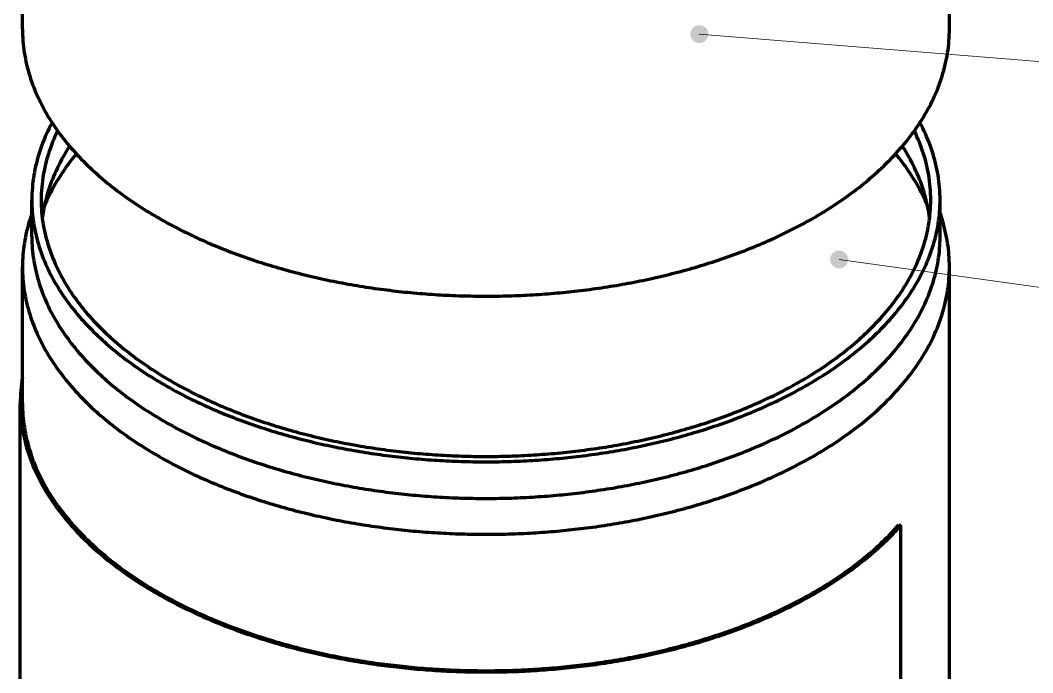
# Model space of a CAD drawing. Header units: millimetres. Extents: x 0 to 594, y 0 to 420.
# Drawn here: x 206.3 to 274, y 178.5 to 222.2 of the extents above; entities that cross this region are included whole.
import ezdxf

# ---------------------------------------------------------------- set-up
doc = ezdxf.new("R2010")
doc.units = ezdxf.units.MM
doc.layers.add('01-VISIBLE', color=7, linetype='CONTINUOUS', lineweight=70)
doc.layers.add('08-FINA', color=5, linetype='CONTINUOUS', lineweight=18)

msp = doc.modelspace()

# ---------------------------------------------------------------- hatches: boundary and pattern name
at = {"layer": '08-FINA'}
h = msp.add_hatch(color=7, dxfattribs=at)
h.dxf.hatch_style = 1
edge = h.paths.add_edge_path()
edge.add_arc((251.7, 221.231), 0.6, 0, 360)
h = msp.add_hatch(color=7, dxfattribs=at)
h.dxf.hatch_style = 1
edge = h.paths.add_edge_path()
edge.add_arc((261.048, 206.145), 0.6, 0, 360)

# ---------------------------------------------------------------- linework, layer by layer
at = {"layer": '01-VISIBLE'}
for p, q in [((206.43, 221.587), (206.43, 224.037)), ((268.43, 221.587), (268.43, 224.037)), ((207.055, 207.684), (207.055, 210.134)), ((267.805, 207.684), (267.805, 210.134)), ((207.055, 209.247), (206.918, 208.807)), ((267.805, 209.247), (267.942, 208.807)), ((206.43, 196.51), (206.43, 205.643)), ((268.43, 100.984), (268.43, 205.643)), ((206.28, 134.611), (206.28, 196.51)), ((265.051, 188.385), (265.185, 188.346)), ((265.185, 126.446), (265.185, 188.346))]:
    msp.add_line(p, q, dxfattribs=at)
for points in [[(206.43, 221.587), (206.432, 221.387), (206.438, 221.187), (206.447, 220.987), (206.461, 220.787), (206.478, 220.587), (206.5, 220.388), (206.525, 220.19), (206.553, 219.991), (206.586, 219.794), (206.622, 219.597), (206.662, 219.401), (206.706, 219.205), (206.753, 219.011), (206.804, 218.817), (206.858, 218.624), (206.915, 218.432), (206.976, 218.241), (207.041, 218.052), (207.108, 217.863), (207.179, 217.676), (207.253, 217.49), (207.33, 217.305), (207.41, 217.122), (207.494, 216.939), (207.58, 216.758), (207.668, 216.579), (207.76, 216.401), (207.854, 216.224), (207.951, 216.049), (208.051, 215.875), (208.153, 215.703), (208.258, 215.532), (208.365, 215.363), (208.474, 215.195), (208.586, 215.029), (208.7, 214.864), (208.816, 214.701), (208.934, 214.54), (209.055, 214.38), (209.177, 214.221), (209.301, 214.064), (209.428, 213.909), (209.556, 213.755), (209.686, 213.603), (209.818, 213.452), (209.951, 213.302), (210.086, 213.155), (210.223, 213.008), (210.362, 212.864), (210.501, 212.72), (210.643, 212.579), (210.786, 212.439), (210.93, 212.3), (211.076, 212.162), (211.223, 212.027), (211.372, 211.892), (211.522, 211.759), (211.673, 211.628), (211.825, 211.498), (211.978, 211.369), (212.133, 211.242), (212.289, 211.116), (212.446, 210.992), (212.604, 210.869), (212.763, 210.747), (212.923, 210.627), (213.084, 210.508), (213.246, 210.39), (213.409, 210.274), (213.573, 210.159), (213.738, 210.045), (213.904, 209.932), (214.07, 209.821), (214.238, 209.711), (214.406, 209.603), (214.575, 209.495), (214.745, 209.389), (214.915, 209.284), (215.087, 209.181), (215.259, 209.078), (215.431, 208.977), (215.605, 208.877), (215.779, 208.778), (215.954, 208.68), (216.129, 208.584), (216.305, 208.488), (216.482, 208.394), (216.659, 208.301), (216.837, 208.209), (217.016, 208.118), (217.195, 208.028), (217.374, 207.94), (217.554, 207.852), (217.735, 207.766), (217.916, 207.68), (218.098, 207.596), (218.28, 207.513), (218.463, 207.43), (218.646, 207.349), (218.829, 207.269), (219.013, 207.19), (219.198, 207.112), (219.383, 207.035), (219.568, 206.959), (219.753, 206.884), (219.94, 206.81), (220.126, 206.737), (220.313, 206.665), (220.5, 206.594), (220.688, 206.524), (220.876, 206.455), (221.064, 206.387), (221.253, 206.32), (221.442, 206.253), (221.631, 206.188), (221.821, 206.124), (222.011, 206.06), (222.201, 205.998), (222.392, 205.936), (222.582, 205.876), (222.774, 205.816), (222.965, 205.757), (223.157, 205.699), (223.349, 205.642), (223.541, 205.586), (223.733, 205.531), (223.926, 205.477), (224.119, 205.423), (224.312, 205.371), (224.506, 205.319), (224.7, 205.268), (224.894, 205.218), (225.088, 205.169), (225.282, 205.121), (225.477, 205.073), (225.671, 205.027), (225.866, 204.981), (226.062, 204.936), (226.257, 204.892), (226.452, 204.849), (226.648, 204.807), (226.844, 204.765), (227.04, 204.724), (227.236, 204.685), (227.433, 204.646), (227.629, 204.607), (227.826, 204.57), (228.023, 204.533), (228.22, 204.497), (228.417, 204.462), (228.615, 204.428), (228.812, 204.395), (229.01, 204.362), (229.207, 204.33), (229.405, 204.299), (229.603, 204.269), (229.801, 204.24), (229.999, 204.211), (230.198, 204.183), (230.396, 204.156), (230.595, 204.13), (230.793, 204.104), (230.992, 204.08), (231.191, 204.056), (231.39, 204.032), (231.589, 204.01), (231.788, 203.988), (231.987, 203.967), (232.186, 203.947), (232.386, 203.928), (232.585, 203.909), (232.785, 203.891), (232.984, 203.874), (233.184, 203.858), (233.383, 203.842), (233.583, 203.828), (233.783, 203.814), (233.983, 203.8), (234.183, 203.788), (234.382, 203.776), (234.582, 203.765), (234.782, 203.755), (234.982, 203.745), (235.183, 203.736), (235.383, 203.728), (235.583, 203.721), (235.783, 203.715), (235.983, 203.709), (236.183, 203.704), (236.383, 203.7), (236.584, 203.696), (236.784, 203.693), (236.984, 203.691), (237.184, 203.69), (237.385, 203.689), (237.585, 203.69), (237.785, 203.69), (237.986, 203.692), (238.186, 203.695), (238.386, 203.698), (238.586, 203.702), (238.786, 203.706), (238.987, 203.712), (239.187, 203.718), (239.387, 203.725), (239.587, 203.733), (239.787, 203.741), (239.987, 203.75), (240.187, 203.76), (240.387, 203.771), (240.587, 203.782), (240.787, 203.795), (240.987, 203.808), (241.187, 203.821), (241.386, 203.836), (241.586, 203.851), (241.786, 203.867), (241.985, 203.884), (242.185, 203.901), (242.384, 203.919), (242.584, 203.938), (242.783, 203.958), (242.982, 203.979), (243.181, 204), (243.38, 204.022), (243.579, 204.045), (243.778, 204.069), (243.977, 204.093), (244.176, 204.118), (244.374, 204.144), (244.573, 204.171), (244.771, 204.198), (244.969, 204.227), (245.167, 204.256), (245.365, 204.286), (245.563, 204.316), (245.761, 204.348), (245.959, 204.38), (246.156, 204.413), (246.354, 204.447), (246.551, 204.482), (246.748, 204.517), (246.945, 204.553), (247.142, 204.59), (247.338, 204.628), (247.535, 204.667), (247.731, 204.706), (247.927, 204.747), (248.123, 204.788), (248.319, 204.83), (248.515, 204.873), (248.71, 204.916), (248.905, 204.961), (249.101, 205.006), (249.295, 205.052), (249.49, 205.099), (249.685, 205.147), (249.879, 205.196), (250.073, 205.245), (250.267, 205.296), (250.46, 205.347), (250.654, 205.399), (250.847, 205.452), (251.04, 205.506), (251.232, 205.561), (251.424, 205.617), (251.617, 205.673), (251.808, 205.731), (252, 205.789), (252.191, 205.849), (252.382, 205.909), (252.573, 205.97), (252.763, 206.032), (252.953, 206.095), (253.143, 206.159), (253.333, 206.224), (253.522, 206.29), (253.711, 206.356), (253.899, 206.424), (254.087, 206.493), (254.275, 206.562), (254.462, 206.633), (254.65, 206.704), (254.836, 206.777), (255.022, 206.851), (255.208, 206.925), (255.394, 207.001), (255.579, 207.077), (255.763, 207.155), (255.948, 207.233), (256.131, 207.313), (256.315, 207.394), (256.498, 207.475), (256.68, 207.558), (256.862, 207.642), (257.043, 207.727), (257.224, 207.813), (257.404, 207.9), (257.584, 207.988), (257.763, 208.077), (257.942, 208.168), (258.12, 208.259), (258.298, 208.352), (258.475, 208.445), (258.651, 208.54), (258.827, 208.636), (259.002, 208.734), (259.177, 208.832), (259.35, 208.931)], [(259.35, 208.931), (259.524, 209.033), (259.698, 209.135), (259.87, 209.239), (260.042, 209.344), (260.213, 209.45), (260.384, 209.558), (260.553, 209.666), (260.722, 209.776), (260.89, 209.888), (261.057, 210), (261.223, 210.114), (261.388, 210.229), (261.552, 210.346), (261.716, 210.463), (261.878, 210.583), (262.039, 210.703), (262.2, 210.825), (262.359, 210.948), (262.517, 211.073), (262.674, 211.199), (262.83, 211.326), (262.985, 211.455), (263.138, 211.586), (263.29, 211.717), (263.442, 211.851), (263.591, 211.985), (263.74, 212.121), (263.887, 212.259), (264.032, 212.398), (264.177, 212.539), (264.319, 212.681), (264.46, 212.824), (264.6, 212.97), (264.738, 213.116), (264.874, 213.264), (265.009, 213.414), (265.142, 213.565), (265.273, 213.718), (265.402, 213.873), (265.53, 214.029), (265.655, 214.186), (265.779, 214.345), (265.9, 214.506), (266.02, 214.668), (266.137, 214.832), (266.252, 214.997), (266.365, 215.164), (266.475, 215.332), (266.583, 215.502), (266.689, 215.673), (266.792, 215.846), (266.893, 216.021), (266.991, 216.197), (267.086, 216.374), (267.179, 216.553), (267.268, 216.733), (267.355, 216.915), (267.439, 217.098), (267.52, 217.282), (267.598, 217.468), (267.673, 217.655), (267.744, 217.843), (267.813, 218.033), (267.878, 218.223), (267.939, 218.415), (267.998, 218.608), (268.052, 218.802), (268.104, 218.996), (268.151, 219.192), (268.195, 219.389), (268.236, 219.586), (268.272, 219.784), (268.305, 219.983), (268.334, 220.182), (268.36, 220.382), (268.381, 220.582), (268.399, 220.782), (268.412, 220.983), (268.422, 221.185), (268.428, 221.386), (268.43, 221.587)], [(208.404, 215.302), (208.308, 215.118), (208.215, 214.933), (208.124, 214.746), (208.037, 214.558), (207.954, 214.368), (207.873, 214.176), (207.796, 213.984), (207.722, 213.79), (207.652, 213.594), (207.586, 213.398), (207.523, 213.2), (207.464, 213.001), (207.408, 212.801), (207.357, 212.6), (207.309, 212.398), (207.266, 212.195), (207.226, 211.991), (207.19, 211.787), (207.159, 211.582), (207.131, 211.376), (207.108, 211.17), (207.089, 210.963), (207.074, 210.756), (207.064, 210.549), (207.057, 210.341), (207.055, 210.134)], [(208.777, 214.755), (208.688, 214.567), (208.602, 214.377), (208.52, 214.186), (208.441, 213.993), (208.365, 213.799), (208.293, 213.604), (208.225, 213.407), (208.161, 213.209), (208.1, 213.01), (208.043, 212.809), (207.99, 212.608), (207.941, 212.405), (207.896, 212.202), (207.856, 211.998), (207.819, 211.793), (207.787, 211.587), (207.758, 211.38), (207.735, 211.173), (207.715, 210.966), (207.7, 210.758), (207.689, 210.55), (207.682, 210.342), (207.68, 210.134)], [(267.18, 210.134), (267.178, 210.342), (267.171, 210.55), (267.16, 210.758), (267.145, 210.966), (267.125, 211.173), (267.102, 211.38), (267.073, 211.587), (267.041, 211.793), (267.004, 211.998), (266.964, 212.202), (266.919, 212.405), (266.87, 212.608), (266.817, 212.809), (266.76, 213.01), (266.699, 213.209), (266.635, 213.407), (266.567, 213.604), (266.495, 213.799), (266.419, 213.993), (266.34, 214.186), (266.258, 214.377), (266.172, 214.567), (266.083, 214.755)], [(267.805, 210.134), (267.803, 210.341), (267.797, 210.549), (267.786, 210.756), (267.771, 210.963), (267.752, 211.17), (267.729, 211.376), (267.701, 211.582), (267.67, 211.787), (267.634, 211.991), (267.594, 212.195), (267.551, 212.398), (267.503, 212.6), (267.452, 212.801), (267.396, 213.001), (267.337, 213.2), (267.274, 213.398), (267.208, 213.594), (267.138, 213.79), (267.064, 213.984), (266.987, 214.176), (266.906, 214.368), (266.823, 214.558), (266.736, 214.746), (266.645, 214.933), (266.552, 215.118), (266.456, 215.302)], [(209.581, 213.725), (209.468, 213.55), (209.359, 213.372), (209.252, 213.193), (209.147, 213.012), (209.046, 212.83), (208.948, 212.645), (208.853, 212.46), (208.761, 212.272), (208.672, 212.083), (208.587, 211.893), (208.505, 211.701), (208.426, 211.508), (208.351, 211.313), (208.28, 211.117), (208.212, 210.919), (208.149, 210.721)], [(266.711, 210.721), (266.648, 210.919), (266.58, 211.117), (266.509, 211.313), (266.434, 211.508), (266.355, 211.701), (266.273, 211.893), (266.188, 212.083), (266.099, 212.272), (266.007, 212.46), (265.912, 212.645), (265.814, 212.83), (265.713, 213.012), (265.609, 213.193), (265.502, 213.372), (265.392, 213.55), (265.279, 213.725)], [(210.032, 213.214), (209.902, 213.055), (209.774, 212.895), (209.648, 212.733), (209.524, 212.569), (209.403, 212.404), (209.284, 212.237), (209.167, 212.068), (209.053, 211.898), (208.941, 211.726), (208.832, 211.553), (208.725, 211.378), (208.621, 211.201), (208.519, 211.023), (208.421, 210.843), (208.325, 210.661), (208.232, 210.478), (208.143, 210.294), (208.056, 210.108), (207.972, 209.921), (207.892, 209.732)], [(266.968, 209.732), (266.888, 209.921), (266.804, 210.108), (266.717, 210.294), (266.628, 210.478), (266.535, 210.661), (266.439, 210.843), (266.341, 211.023), (266.239, 211.201), (266.135, 211.378), (266.028, 211.553), (265.919, 211.726), (265.807, 211.898), (265.693, 212.068), (265.576, 212.237), (265.457, 212.404), (265.336, 212.569), (265.212, 212.733), (265.086, 212.895), (264.958, 213.055), (264.829, 213.214)], [(208.149, 210.721), (208.089, 210.523), (208.034, 210.325), (207.982, 210.125), (207.934, 209.924), (207.89, 209.723), (207.85, 209.52), (207.815, 209.317), (207.783, 209.113), (207.756, 208.909)], [(267.104, 208.909), (267.077, 209.113), (267.045, 209.317), (267.01, 209.52), (266.97, 209.723), (266.926, 209.924), (266.878, 210.125), (266.826, 210.325), (266.771, 210.523), (266.711, 210.721)], [(207.055, 210.134), (207.057, 209.934), (207.063, 209.734), (207.073, 209.534), (207.087, 209.334), (207.104, 209.135), (207.126, 208.936), (207.151, 208.737), (207.181, 208.54), (207.214, 208.342), (207.251, 208.146), (207.292, 207.95), (207.336, 207.754), (207.384, 207.56), (207.435, 207.367), (207.491, 207.174), (207.549, 206.983), (207.611, 206.793), (207.677, 206.604), (207.745, 206.416), (207.817, 206.229), (207.893, 206.044), (207.971, 205.86), (208.052, 205.677), (208.137, 205.495), (208.224, 205.315), (208.314, 205.137), (208.407, 204.959), (208.503, 204.784), (208.601, 204.609), (208.702, 204.437), (208.806, 204.266), (208.912, 204.096), (209.021, 203.928), (209.131, 203.761), (209.245, 203.596), (209.36, 203.433), (209.478, 203.271), (209.597, 203.11), (209.719, 202.952), (209.843, 202.794), (209.969, 202.639), (210.097, 202.485), (210.226, 202.332), (210.358, 202.181), (210.491, 202.032), (210.626, 201.884), (210.762, 201.738), (210.901, 201.593), (211.04, 201.45), (211.182, 201.308), (211.325, 201.168), (211.469, 201.03), (211.615, 200.893), (211.762, 200.757), (211.91, 200.623), (212.06, 200.49), (212.211, 200.359), (212.363, 200.229), (212.517, 200.101), (212.672, 199.974), (212.828, 199.848), (212.985, 199.724), (213.143, 199.602), (213.302, 199.481), (213.462, 199.361), (213.623, 199.242), (213.786, 199.125), (213.949, 199.009), (214.113, 198.895), (214.278, 198.781), (214.444, 198.67), (214.611, 198.559), (214.778, 198.45), (214.947, 198.342), (215.116, 198.235), (215.286, 198.13), (215.457, 198.026), (215.629, 197.923), (215.801, 197.821), (215.974, 197.72), (216.148, 197.621), (216.322, 197.523), (216.497, 197.426), (216.673, 197.33), (216.849, 197.236), (217.026, 197.142), (217.204, 197.05), (217.382, 196.959), (217.561, 196.869), (217.74, 196.78), (217.92, 196.693), (218.101, 196.606), (218.281, 196.52), (218.463, 196.436), (218.645, 196.353), (218.827, 196.27), (219.01, 196.189), (219.194, 196.109), (219.377, 196.03), (219.562, 195.952), (219.746, 195.875), (219.932, 195.799), (220.117, 195.724), (220.303, 195.65), (220.489, 195.578), (220.676, 195.506), (220.863, 195.435), (221.051, 195.365), (221.239, 195.296), (221.427, 195.228), (221.616, 195.161), (221.804, 195.095), (221.994, 195.03), (222.183, 194.966), (222.373, 194.903), (222.563, 194.841), (222.754, 194.78), (222.945, 194.719), (223.136, 194.66), (223.327, 194.602), (223.519, 194.544), (223.711, 194.487), (223.903, 194.432), (224.096, 194.377), (224.288, 194.323), (224.481, 194.27), (224.674, 194.218), (224.868, 194.167), (225.062, 194.117), (225.255, 194.067), (225.45, 194.018), (225.644, 193.971), (225.839, 193.924), (226.033, 193.878), (226.228, 193.833), (226.423, 193.789), (226.619, 193.745), (226.814, 193.703), (227.01, 193.661), (227.206, 193.62), (227.402, 193.58), (227.598, 193.541), (227.795, 193.503), (227.991, 193.465), (228.188, 193.428), (228.385, 193.392), (228.582, 193.357), (228.779, 193.323), (228.976, 193.29), (229.174, 193.257), (229.371, 193.225), (229.569, 193.194), (229.767, 193.164), (229.965, 193.135), (230.163, 193.106), (230.361, 193.078), (230.559, 193.051), (230.758, 193.025), (230.956, 193), (231.155, 192.975), (231.353, 192.951), (231.552, 192.928), (231.751, 192.906), (231.95, 192.885), (232.149, 192.864), (232.348, 192.844), (232.547, 192.825), (232.747, 192.807), (232.946, 192.789), (233.145, 192.772), (233.345, 192.756), (233.544, 192.741), (233.744, 192.726), (233.944, 192.713), (234.143, 192.7), (234.343, 192.688), (234.543, 192.676), (234.743, 192.666), (234.943, 192.656), (235.142, 192.647), (235.342, 192.638), (235.542, 192.631), (235.742, 192.624), (235.942, 192.618), (236.142, 192.613), (236.342, 192.608), (236.543, 192.604), (236.743, 192.601), (236.943, 192.599), (237.143, 192.598), (237.343, 192.597), (237.543, 192.597), (237.743, 192.598), (237.943, 192.599), (238.143, 192.602), (238.343, 192.605), (238.544, 192.609), (238.744, 192.613), (238.944, 192.619), (239.144, 192.625), (239.344, 192.632), (239.544, 192.639), (239.744, 192.648), (239.943, 192.657), (240.143, 192.667), (240.343, 192.678), (240.543, 192.689), (240.743, 192.701), (240.942, 192.714), (241.142, 192.728), (241.342, 192.743), (241.541, 192.758), (241.741, 192.774), (241.94, 192.791), (242.139, 192.809), (242.338, 192.827), (242.538, 192.847), (242.737, 192.867), (242.936, 192.887), (243.135, 192.909), (243.334, 192.931), (243.532, 192.954), (243.731, 192.978), (243.93, 193.003), (244.128, 193.029), (244.327, 193.055), (244.525, 193.082), (244.723, 193.11), (244.921, 193.138), (245.119, 193.168), (245.317, 193.198), (245.514, 193.229), (245.712, 193.261), (245.909, 193.294), (246.107, 193.328), (246.304, 193.362), (246.501, 193.397), (246.698, 193.433), (246.894, 193.47), (247.091, 193.507), (247.287, 193.546), (247.483, 193.585), (247.68, 193.625), (247.875, 193.666), (248.071, 193.708), (248.267, 193.751), (248.462, 193.794), (248.657, 193.839), (248.852, 193.884), (249.047, 193.93), (249.241, 193.977), (249.436, 194.025), (249.63, 194.073), (249.824, 194.123), (250.017, 194.173), (250.211, 194.225), (250.404, 194.277), (250.597, 194.33), (250.789, 194.384), (250.982, 194.439), (251.174, 194.495), (251.366, 194.551), (251.558, 194.609), (251.749, 194.668), (251.94, 194.727), (252.131, 194.788), (252.321, 194.849), (252.511, 194.911), (252.701, 194.974), (252.891, 195.039), (253.08, 195.104), (253.269, 195.17), (253.457, 195.237), (253.646, 195.305), (253.834, 195.374), (254.021, 195.444), (254.208, 195.515), (254.395, 195.587), (254.581, 195.66), (254.767, 195.734), (254.953, 195.809), (255.138, 195.885), (255.322, 195.962), (255.506, 196.04), (255.69, 196.119), (255.874, 196.2), (256.056, 196.281), (256.239, 196.363), (256.421, 196.447), (256.602, 196.531), (256.783, 196.617), (256.963, 196.704), (257.143, 196.792), (257.322, 196.881), (257.501, 196.971), (257.679, 197.062), (257.857, 197.154), (258.033, 197.248), (258.21, 197.343), (258.385, 197.439), (258.56, 197.536), (258.735, 197.634), (258.908, 197.733)], [(207.68, 210.134), (207.682, 209.933), (207.688, 209.733), (207.698, 209.532), (207.712, 209.332), (207.731, 209.132), (207.753, 208.933), (207.779, 208.734), (207.809, 208.536), (207.843, 208.338), (207.881, 208.141), (207.923, 207.945), (207.968, 207.749), (208.017, 207.555), (208.07, 207.361), (208.127, 207.169), (208.187, 206.977), (208.25, 206.787), (208.317, 206.598), (208.388, 206.41), (208.461, 206.223), (208.538, 206.038), (208.618, 205.854), (208.701, 205.672), (208.788, 205.49), (208.877, 205.311), (208.969, 205.133), (209.064, 204.956), (209.162, 204.781), (209.262, 204.607), (209.365, 204.435), (209.471, 204.264), (209.579, 204.095), (209.69, 203.928), (209.803, 203.762), (209.918, 203.598), (210.036, 203.435), (210.155, 203.274), (210.277, 203.115), (210.401, 202.957), (210.527, 202.801), (210.655, 202.647), (210.785, 202.494), (210.917, 202.342), (211.05, 202.193), (211.186, 202.045), (211.323, 201.898), (211.462, 201.753), (211.602, 201.61), (211.744, 201.468), (211.887, 201.328), (212.032, 201.189), (212.179, 201.052), (212.327, 200.916), (212.476, 200.782), (212.626, 200.65), (212.778, 200.519), (212.931, 200.389), (213.086, 200.261), (213.241, 200.134), (213.398, 200.009), (213.556, 199.885), (213.715, 199.763), (213.875, 199.642), (214.036, 199.523), (214.199, 199.404), (214.362, 199.288), (214.526, 199.172), (214.691, 199.058), (214.857, 198.946), (215.024, 198.834), (215.192, 198.724), (215.36, 198.616), (215.53, 198.508), (215.7, 198.402), (215.871, 198.298), (216.043, 198.194), (216.216, 198.092), (216.389, 197.991), (216.563, 197.891), (216.738, 197.793), (216.914, 197.695), (217.09, 197.599), (217.266, 197.505), (217.444, 197.411), (217.622, 197.318), (217.801, 197.227), (217.98, 197.137), (218.16, 197.048), (218.34, 196.96), (218.521, 196.873), (218.702, 196.788), (218.884, 196.703), (219.067, 196.62), (219.25, 196.538), (219.433, 196.457), (219.617, 196.377), (219.802, 196.298), (219.987, 196.22), (220.172, 196.143), (220.358, 196.067), (220.544, 195.993), (220.731, 195.919), (220.918, 195.846), (221.105, 195.775), (221.293, 195.704), (221.481, 195.634), (221.67, 195.566), (221.859, 195.498), (222.048, 195.432), (222.237, 195.366), (222.427, 195.302), (222.618, 195.238), (222.808, 195.175), (222.999, 195.114), (223.19, 195.053), (223.382, 194.993), (223.574, 194.934), (223.766, 194.877), (223.958, 194.82), (224.151, 194.764), (224.344, 194.709), (224.537, 194.654), (224.73, 194.601), (224.924, 194.549), (225.118, 194.498), (225.312, 194.447), (225.507, 194.397), (225.701, 194.349), (225.896, 194.301), (226.091, 194.254), (226.286, 194.208), (226.482, 194.163), (226.678, 194.119), (226.874, 194.075), (227.07, 194.033), (227.266, 193.991), (227.462, 193.95), (227.659, 193.91), (227.856, 193.871), (228.053, 193.833), (228.25, 193.796), (228.447, 193.759), (228.645, 193.724), (228.842, 193.689), (229.04, 193.655), (229.238, 193.622), (229.436, 193.589), (229.634, 193.558), (229.832, 193.527), (230.031, 193.497), (230.229, 193.468), (230.428, 193.44), (230.626, 193.413), (230.825, 193.386), (231.024, 193.361), (231.223, 193.336), (231.423, 193.311), (231.622, 193.288), (231.821, 193.266), (232.021, 193.244), (232.22, 193.223), (232.42, 193.203), (232.619, 193.184), (232.819, 193.165), (233.019, 193.147), (233.219, 193.131), (233.419, 193.114), (233.619, 193.099), (233.819, 193.085), (234.019, 193.071), (234.219, 193.058), (234.42, 193.046), (234.62, 193.034), (234.82, 193.024), (235.021, 193.014), (235.221, 193.005), (235.422, 192.997), (235.622, 192.989), (235.823, 192.983), (236.023, 192.977), (236.224, 192.972), (236.424, 192.967), (236.625, 192.964), (236.826, 192.961), (237.026, 192.959), (237.227, 192.958), (237.427, 192.958), (237.628, 192.958), (237.829, 192.959), (238.029, 192.961), (238.23, 192.964), (238.431, 192.967), (238.631, 192.972), (238.832, 192.977), (239.032, 192.983), (239.233, 192.989), (239.433, 192.997), (239.634, 193.005), (239.834, 193.014), (240.035, 193.024), (240.235, 193.034), (240.435, 193.046), (240.635, 193.058), (240.836, 193.071), (241.036, 193.084), (241.236, 193.099), (241.436, 193.114), (241.636, 193.13), (241.836, 193.147), (242.036, 193.165), (242.236, 193.183), (242.435, 193.202), (242.635, 193.223), (242.834, 193.243), (243.034, 193.265), (243.233, 193.288), (243.432, 193.311), (243.632, 193.335), (243.831, 193.36), (244.03, 193.386), (244.229, 193.412), (244.427, 193.44), (244.626, 193.468), (244.824, 193.497), (245.023, 193.526), (245.221, 193.557), (245.419, 193.589), (245.617, 193.621), (245.815, 193.654), (246.013, 193.688), (246.211, 193.723), (246.408, 193.758), (246.605, 193.795), (246.802, 193.832), (246.999, 193.87), (247.196, 193.91), (247.393, 193.949), (247.589, 193.99), (247.785, 194.032), (247.982, 194.074), (248.177, 194.118), (248.373, 194.162), (248.569, 194.207), (248.764, 194.253), (248.959, 194.3), (249.154, 194.348), (249.348, 194.396), (249.543, 194.446), (249.737, 194.496), (249.931, 194.548), (250.125, 194.6), (250.318, 194.653), (250.511, 194.707), (250.704, 194.762), (250.897, 194.818), (251.089, 194.875), (251.281, 194.933), (251.473, 194.992), (251.665, 195.051), (251.856, 195.112), (252.047, 195.174), (252.238, 195.236), (252.428, 195.3), (252.618, 195.365), (252.807, 195.43), (252.997, 195.497), (253.186, 195.564), (253.374, 195.633), (253.562, 195.702), (253.75, 195.773), (253.938, 195.844), (254.125, 195.917), (254.311, 195.991), (254.497, 196.065), (254.683, 196.141), (254.869, 196.218), (255.054, 196.296), (255.238, 196.375), (255.422, 196.455), (255.605, 196.536), (255.788, 196.618), (255.971, 196.701), (256.153, 196.786), (256.334, 196.871), (256.515, 196.958), (256.696, 197.046), (256.876, 197.135), (257.055, 197.225), (257.234, 197.316), (257.412, 197.409), (257.589, 197.502), (257.766, 197.597), (257.942, 197.693), (258.118, 197.79), (258.292, 197.889), (258.466, 197.988)], [(258.466, 197.988), (258.64, 198.089), (258.813, 198.192), (258.985, 198.295), (259.156, 198.4), (259.326, 198.506), (259.496, 198.613), (259.664, 198.722), (259.832, 198.832), (259.999, 198.943), (260.165, 199.056), (260.331, 199.17), (260.495, 199.285), (260.658, 199.402), (260.82, 199.52), (260.982, 199.64), (261.142, 199.76), (261.301, 199.883), (261.459, 200.007), (261.616, 200.132), (261.771, 200.259), (261.926, 200.387), (262.079, 200.516), (262.231, 200.647), (262.382, 200.78), (262.531, 200.914), (262.679, 201.05), (262.825, 201.187), (262.97, 201.326), (263.114, 201.466), (263.256, 201.608), (263.396, 201.751), (263.535, 201.896), (263.672, 202.043), (263.808, 202.191), (263.941, 202.34), (264.073, 202.492), (264.203, 202.645), (264.331, 202.799), (264.457, 202.955), (264.581, 203.113), (264.703, 203.272), (264.823, 203.433), (264.941, 203.596), (265.056, 203.76), (265.169, 203.926), (265.28, 204.094), (265.388, 204.263), (265.494, 204.433), (265.597, 204.605), (265.697, 204.779), (265.795, 204.954), (265.89, 205.131), (265.982, 205.309), (266.072, 205.489), (266.158, 205.67), (266.241, 205.853), (266.321, 206.037), (266.398, 206.222), (266.472, 206.409), (266.542, 206.597), (266.609, 206.786), (266.673, 206.976), (266.733, 207.168), (266.79, 207.36), (266.843, 207.554), (266.892, 207.749), (266.937, 207.944), (266.979, 208.14), (267.017, 208.337), (267.051, 208.535), (267.081, 208.734), (267.107, 208.933), (267.129, 209.132), (267.148, 209.332), (267.162, 209.532), (267.172, 209.733), (267.178, 209.933), (267.18, 210.134)], [(258.908, 197.733), (259.083, 197.835), (259.257, 197.938), (259.431, 198.042), (259.603, 198.148), (259.775, 198.255), (259.946, 198.363), (260.116, 198.472), (260.286, 198.583), (260.454, 198.695), (260.622, 198.808), (260.788, 198.923), (260.954, 199.039), (261.119, 199.157), (261.282, 199.276), (261.445, 199.396), (261.607, 199.517), (261.767, 199.64), (261.927, 199.765), (262.085, 199.891), (262.243, 200.018), (262.399, 200.147), (262.553, 200.277), (262.707, 200.409), (262.859, 200.542), (263.01, 200.677), (263.16, 200.813), (263.308, 200.951), (263.455, 201.09), (263.6, 201.231), (263.744, 201.373), (263.886, 201.517), (264.026, 201.663), (264.165, 201.81), (264.303, 201.959), (264.438, 202.109), (264.572, 202.261), (264.704, 202.414), (264.834, 202.569), (264.962, 202.726), (265.088, 202.884), (265.212, 203.044), (265.334, 203.205), (265.454, 203.368), (265.571, 203.533), (265.686, 203.699), (265.799, 203.867), (265.91, 204.036), (266.018, 204.207), (266.124, 204.38), (266.227, 204.554), (266.327, 204.73), (266.425, 204.907), (266.519, 205.086), (266.611, 205.266), (266.7, 205.448), (266.787, 205.631), (266.87, 205.815), (266.949, 206.001), (267.026, 206.188), (267.1, 206.377), (267.17, 206.566), (267.237, 206.757), (267.3, 206.95), (267.36, 207.143), (267.416, 207.337), (267.469, 207.532), (267.518, 207.729), (267.563, 207.926), (267.605, 208.124), (267.643, 208.323), (267.676, 208.522), (267.706, 208.722), (267.733, 208.923), (267.755, 209.124), (267.773, 209.325), (267.787, 209.527), (267.797, 209.729), (267.803, 209.932), (267.805, 210.134)], [(206.918, 208.807), (206.86, 208.615), (206.806, 208.421), (206.755, 208.227), (206.707, 208.032), (206.664, 207.836), (206.623, 207.639), (206.587, 207.442), (206.554, 207.243), (206.525, 207.045), (206.5, 206.845), (206.479, 206.646), (206.461, 206.446), (206.448, 206.245), (206.438, 206.045), (206.432, 205.844), (206.43, 205.643)], [(268.43, 205.643), (268.428, 205.844), (268.422, 206.045), (268.412, 206.245), (268.399, 206.446), (268.381, 206.646), (268.36, 206.845), (268.335, 207.045), (268.306, 207.243), (268.273, 207.442), (268.237, 207.639), (268.196, 207.836), (268.153, 208.032), (268.105, 208.227), (268.054, 208.421), (268, 208.615), (267.942, 208.807)], [(207.055, 207.684), (207.057, 207.484), (207.063, 207.284), (207.073, 207.084), (207.087, 206.885), (207.104, 206.685), (207.126, 206.486), (207.151, 206.288), (207.181, 206.09), (207.214, 205.893), (207.251, 205.696), (207.292, 205.5), (207.336, 205.305), (207.384, 205.111), (207.435, 204.917), (207.491, 204.725), (207.549, 204.534), (207.611, 204.343), (207.677, 204.154), (207.745, 203.966), (207.817, 203.78), (207.893, 203.594), (207.971, 203.41), (208.052, 203.227), (208.137, 203.046), (208.224, 202.866), (208.314, 202.687), (208.407, 202.51), (208.503, 202.334), (208.601, 202.16), (208.702, 201.987), (208.806, 201.816), (208.912, 201.646), (209.021, 201.478), (209.131, 201.312), (209.245, 201.147), (209.36, 200.983), (209.478, 200.821), (209.597, 200.661), (209.719, 200.502), (209.843, 200.345), (209.969, 200.189), (210.097, 200.035), (210.226, 199.883), (210.358, 199.732), (210.491, 199.582), (210.626, 199.435), (210.762, 199.288), (210.901, 199.144), (211.04, 199.001), (211.182, 198.859), (211.325, 198.719), (211.469, 198.58), (211.615, 198.443), (211.762, 198.307), (211.91, 198.173), (212.06, 198.041), (212.211, 197.909), (212.363, 197.78), (212.517, 197.651), (212.672, 197.524), (212.828, 197.399), (212.985, 197.275), (213.143, 197.152), (213.302, 197.031), (213.462, 196.911), (213.623, 196.793), (213.786, 196.675), (213.949, 196.56), (214.113, 196.445), (214.278, 196.332), (214.444, 196.22), (214.611, 196.11), (214.778, 196), (214.947, 195.892), (215.116, 195.786), (215.286, 195.68), (215.457, 195.576), (215.629, 195.473), (215.801, 195.371), (215.974, 195.271), (216.148, 195.172), (216.322, 195.073), (216.497, 194.977), (216.673, 194.881), (216.849, 194.786), (217.026, 194.693), (217.204, 194.601), (217.382, 194.51), (217.561, 194.42), (217.74, 194.331), (217.92, 194.243), (218.101, 194.156), (218.281, 194.071), (218.463, 193.987), (218.645, 193.903), (218.827, 193.821), (219.01, 193.74), (219.194, 193.66), (219.377, 193.581), (219.562, 193.503), (219.746, 193.426), (219.932, 193.35), (220.117, 193.275), (220.303, 193.201), (220.489, 193.128), (220.676, 193.056), (220.863, 192.985), (221.051, 192.915), (221.239, 192.847), (221.427, 192.779), (221.616, 192.712), (221.804, 192.646), (221.994, 192.581), (222.183, 192.517), (222.373, 192.454), (222.563, 192.391), (222.754, 192.33), (222.945, 192.27), (223.136, 192.211), (223.327, 192.152), (223.519, 192.095), (223.711, 192.038), (223.903, 191.982), (224.096, 191.928), (224.288, 191.874), (224.481, 191.821), (224.674, 191.769), (224.868, 191.717), (225.062, 191.667), (225.255, 191.618), (225.45, 191.569), (225.644, 191.521), (225.839, 191.474), (226.033, 191.429), (226.228, 191.383), (226.423, 191.339), (226.619, 191.296), (226.814, 191.253), (227.01, 191.211), (227.206, 191.171), (227.402, 191.131), (227.598, 191.091), (227.795, 191.053), (227.991, 191.016), (228.188, 190.979), (228.385, 190.943), (228.582, 190.908), (228.779, 190.874), (228.976, 190.84), (229.174, 190.808), (229.371, 190.776), (229.569, 190.745), (229.767, 190.715), (229.965, 190.685), (230.163, 190.657), (230.361, 190.629), (230.559, 190.602), (230.758, 190.576), (230.956, 190.55), (231.155, 190.526), (231.353, 190.502), (231.552, 190.479), (231.751, 190.457), (231.95, 190.435), (232.149, 190.414), (232.348, 190.394), (232.547, 190.375), (232.747, 190.357), (232.946, 190.339), (233.145, 190.323), (233.345, 190.307), (233.544, 190.291), (233.744, 190.277), (233.944, 190.263), (234.143, 190.25), (234.343, 190.238), (234.543, 190.227), (234.743, 190.216), (234.943, 190.206), (235.142, 190.197), (235.342, 190.189), (235.542, 190.181), (235.742, 190.174), (235.942, 190.168), (236.142, 190.163), (236.342, 190.159), (236.543, 190.155), (236.743, 190.152), (236.943, 190.15), (237.143, 190.148), (237.343, 190.147), (237.543, 190.147), (237.743, 190.148), (237.943, 190.15), (238.143, 190.152), (238.343, 190.155), (238.544, 190.159), (238.744, 190.164), (238.944, 190.169), (239.144, 190.175), (239.344, 190.182), (239.544, 190.19), (239.744, 190.198), (239.943, 190.207), (240.143, 190.217), (240.343, 190.228), (240.543, 190.24), (240.743, 190.252), (240.942, 190.265), (241.142, 190.279), (241.342, 190.293), (241.541, 190.309), (241.741, 190.325), (241.94, 190.342), (242.139, 190.359), (242.338, 190.378), (242.538, 190.397), (242.737, 190.417), (242.936, 190.438), (243.135, 190.459), (243.334, 190.482), (243.532, 190.505), (243.731, 190.529), (243.93, 190.554), (244.128, 190.579), (244.327, 190.605), (244.525, 190.632), (244.723, 190.66), (244.921, 190.689), (245.119, 190.718), (245.317, 190.749), (245.514, 190.78), (245.712, 190.812), (245.909, 190.844), (246.107, 190.878), (246.304, 190.912), (246.501, 190.948), (246.698, 190.984), (246.894, 191.02), (247.091, 191.058), (247.287, 191.096), (247.483, 191.136), (247.68, 191.176), (247.875, 191.217), (248.071, 191.259), (248.267, 191.301), (248.462, 191.345), (248.657, 191.389), (248.852, 191.434), (249.047, 191.48), (249.241, 191.527), (249.436, 191.575), (249.63, 191.624), (249.824, 191.673), (250.017, 191.724), (250.211, 191.775), (250.404, 191.827), (250.597, 191.881), (250.789, 191.935), (250.982, 191.989), (251.174, 192.045), (251.366, 192.102), (251.558, 192.16), (251.749, 192.218), (251.94, 192.278), (252.131, 192.338), (252.321, 192.399), (252.511, 192.462), (252.701, 192.525), (252.891, 192.589), (253.08, 192.654), (253.269, 192.72), (253.457, 192.787), (253.646, 192.855), (253.834, 192.924), (254.021, 192.994), (254.208, 193.065), (254.395, 193.137), (254.581, 193.21), (254.767, 193.284), (254.953, 193.359), (255.138, 193.436), (255.322, 193.513), (255.506, 193.591), (255.69, 193.67), (255.874, 193.75), (256.056, 193.832), (256.239, 193.914), (256.421, 193.997), (256.602, 194.082), (256.783, 194.168), (256.963, 194.254), (257.143, 194.342), (257.322, 194.431), (257.501, 194.521), (257.679, 194.613), (257.857, 194.705), (258.033, 194.798), (258.21, 194.893), (258.385, 194.989), (258.56, 195.086), (258.735, 195.184), (258.908, 195.284)], [(258.908, 195.284), (259.083, 195.386), (259.257, 195.489), (259.431, 195.593), (259.603, 195.698), (259.775, 195.805), (259.946, 195.913), (260.116, 196.023), (260.286, 196.134), (260.454, 196.246), (260.622, 196.359), (260.788, 196.474), (260.954, 196.59), (261.119, 196.707), (261.282, 196.826), (261.445, 196.946), (261.607, 197.068), (261.767, 197.191), (261.927, 197.315), (262.085, 197.441), (262.243, 197.569), (262.399, 197.697), (262.553, 197.828), (262.707, 197.959), (262.859, 198.093), (263.01, 198.227), (263.16, 198.364), (263.308, 198.501), (263.455, 198.641), (263.6, 198.782), (263.744, 198.924), (263.886, 199.068), (264.026, 199.213), (264.165, 199.36), (264.303, 199.509), (264.438, 199.659), (264.572, 199.811), (264.704, 199.964), (264.834, 200.119), (264.962, 200.276), (265.088, 200.434), (265.212, 200.594), (265.334, 200.756), (265.454, 200.919), (265.571, 201.083), (265.686, 201.25), (265.799, 201.417), (265.91, 201.587), (266.018, 201.758), (266.124, 201.93), (266.227, 202.105), (266.327, 202.28), (266.425, 202.458), (266.519, 202.636), (266.611, 202.816), (266.7, 202.998), (266.787, 203.181), (266.87, 203.366), (266.949, 203.551), (267.026, 203.739), (267.1, 203.927), (267.17, 204.117), (267.237, 204.308), (267.3, 204.5), (267.36, 204.693), (267.416, 204.888), (267.469, 205.083), (267.518, 205.279), (267.563, 205.476), (267.605, 205.674), (267.643, 205.873), (267.676, 206.073), (267.706, 206.273), (267.733, 206.473), (267.755, 206.674), (267.773, 206.876), (267.787, 207.078), (267.797, 207.28), (267.803, 207.482), (267.805, 207.684)], [(206.43, 205.643), (206.432, 205.443), (206.438, 205.243), (206.447, 205.043), (206.461, 204.843), (206.478, 204.643), (206.5, 204.444), (206.525, 204.246), (206.553, 204.047), (206.586, 203.85), (206.622, 203.653), (206.662, 203.457), (206.706, 203.261), (206.753, 203.066), (206.804, 202.873), (206.858, 202.68), (206.915, 202.488), (206.976, 202.297), (207.041, 202.108), (207.108, 201.919), (207.179, 201.732), (207.253, 201.546), (207.33, 201.361), (207.41, 201.177), (207.494, 200.995), (207.58, 200.814), (207.668, 200.635), (207.76, 200.457), (207.854, 200.28), (207.951, 200.105), (208.051, 199.931), (208.153, 199.759), (208.258, 199.588), (208.365, 199.419), (208.474, 199.251), (208.586, 199.085), (208.7, 198.92), (208.816, 198.757), (208.934, 198.596), (209.055, 198.436), (209.177, 198.277), (209.301, 198.12), (209.428, 197.965), (209.556, 197.811), (209.686, 197.658), (209.818, 197.508), (209.951, 197.358), (210.086, 197.211), (210.223, 197.064), (210.362, 196.92), (210.501, 196.776), (210.643, 196.635), (210.786, 196.494), (210.93, 196.356), (211.076, 196.218), (211.223, 196.083), (211.372, 195.948), (211.522, 195.815), (211.673, 195.684), (211.825, 195.554), (211.978, 195.425), (212.133, 195.298), (212.289, 195.172), (212.446, 195.048), (212.604, 194.925), (212.763, 194.803), (212.923, 194.683), (213.084, 194.564), (213.246, 194.446), (213.409, 194.329), (213.573, 194.214), (213.738, 194.101), (213.904, 193.988), (214.07, 193.877), (214.238, 193.767), (214.406, 193.659), (214.575, 193.551), (214.745, 193.445), (214.915, 193.34), (215.087, 193.237), (215.259, 193.134), (215.431, 193.033), (215.605, 192.933), (215.779, 192.834), (215.954, 192.736), (216.129, 192.64), (216.305, 192.544), (216.482, 192.45), (216.659, 192.357), (216.837, 192.265), (217.016, 192.174), (217.195, 192.084), (217.374, 191.996), (217.554, 191.908), (217.735, 191.822), (217.916, 191.736), (218.098, 191.652), (218.28, 191.569), (218.463, 191.486), (218.646, 191.405), (218.829, 191.325), (219.013, 191.246), (219.198, 191.168), (219.383, 191.091), (219.568, 191.015), (219.753, 190.94), (219.94, 190.866), (220.126, 190.793), (220.313, 190.721), (220.5, 190.65), (220.688, 190.58), (220.876, 190.511), (221.064, 190.443), (221.253, 190.376), (221.442, 190.309), (221.631, 190.244), (221.821, 190.18), (222.011, 190.116), (222.201, 190.054), (222.392, 189.992), (222.582, 189.932), (222.774, 189.872), (222.965, 189.813), (223.157, 189.755), (223.349, 189.698), (223.541, 189.642), (223.733, 189.587), (223.926, 189.533), (224.119, 189.479), (224.312, 189.427), (224.506, 189.375), (224.7, 189.324), (224.894, 189.274), (225.088, 189.225), (225.282, 189.177), (225.477, 189.129), (225.671, 189.083), (225.866, 189.037), (226.062, 188.992), (226.257, 188.948), (226.452, 188.905), (226.648, 188.863), (226.844, 188.821), (227.04, 188.78), (227.236, 188.741), (227.433, 188.701), (227.629, 188.663), (227.826, 188.626), (228.023, 188.589), (228.22, 188.553), (228.417, 188.518), (228.615, 188.484), (228.812, 188.451), (229.01, 188.418), (229.207, 188.386), (229.405, 188.355), (229.603, 188.325), (229.801, 188.296), (229.999, 188.267), (230.198, 188.239), (230.396, 188.212), (230.595, 188.186), (230.793, 188.16), (230.992, 188.135), (231.191, 188.111), (231.39, 188.088), (231.589, 188.066), (231.788, 188.044), (231.987, 188.023), (232.186, 188.003), (232.386, 187.984), (232.585, 187.965), (232.785, 187.947), (232.984, 187.93), (233.184, 187.914), (233.383, 187.898), (233.583, 187.884), (233.783, 187.87), (233.983, 187.856), (234.183, 187.844), (234.382, 187.832), (234.582, 187.821), (234.782, 187.811), (234.982, 187.801), (235.183, 187.792), (235.383, 187.784), (235.583, 187.777), (235.783, 187.771), (235.983, 187.765), (236.183, 187.76), (236.383, 187.755), (236.584, 187.752), (236.784, 187.749), (236.984, 187.747), (237.184, 187.746), (237.385, 187.745), (237.585, 187.745), (237.785, 187.746), (237.986, 187.748), (238.186, 187.751), (238.386, 187.754), (238.586, 187.758), (238.786, 187.762), (238.987, 187.768), (239.187, 187.774), (239.387, 187.781), (239.587, 187.789), (239.787, 187.797), (239.987, 187.806), (240.187, 187.816), (240.387, 187.827), (240.587, 187.838), (240.787, 187.85), (240.987, 187.863), (241.187, 187.877), (241.386, 187.892), (241.586, 187.907), (241.786, 187.923), (241.985, 187.94), (242.185, 187.957), (242.384, 187.975), (242.584, 187.994), (242.783, 188.014), (242.982, 188.035), (243.181, 188.056), (243.38, 188.078), (243.579, 188.101), (243.778, 188.125), (243.977, 188.149), (244.176, 188.174), (244.374, 188.2), (244.573, 188.227), (244.771, 188.254), (244.969, 188.283), (245.167, 188.312), (245.365, 188.342), (245.563, 188.372), (245.761, 188.404), (245.959, 188.436), (246.156, 188.469), (246.354, 188.503), (246.551, 188.537), (246.748, 188.573), (246.945, 188.609), (247.142, 188.646), (247.338, 188.684), (247.535, 188.723), (247.731, 188.762), (247.927, 188.803), (248.123, 188.844), (248.319, 188.886), (248.515, 188.929), (248.71, 188.972), (248.905, 189.017), (249.101, 189.062), (249.295, 189.108), (249.49, 189.155), (249.685, 189.203), (249.879, 189.252), (250.073, 189.301), (250.267, 189.352), (250.46, 189.403), (250.654, 189.455), (250.847, 189.508), (251.04, 189.562), (251.232, 189.617), (251.424, 189.673), (251.617, 189.729), (251.808, 189.787), (252, 189.845), (252.191, 189.905), (252.382, 189.965), (252.573, 190.026), (252.763, 190.088), (252.953, 190.151), (253.143, 190.215), (253.333, 190.28), (253.522, 190.345), (253.711, 190.412), (253.899, 190.48), (254.087, 190.549), (254.275, 190.618), (254.462, 190.689), (254.65, 190.76), (254.836, 190.833), (255.022, 190.906), (255.208, 190.981), (255.394, 191.057), (255.579, 191.133), (255.763, 191.211), (255.948, 191.289), (256.131, 191.369), (256.315, 191.45), (256.498, 191.531), (256.68, 191.614), (256.862, 191.698), (257.043, 191.783), (257.224, 191.869), (257.404, 191.956), (257.584, 192.044), (257.763, 192.133), (257.942, 192.224), (258.12, 192.315), (258.298, 192.408), (258.475, 192.501), (258.651, 192.596), (258.827, 192.692), (259.002, 192.789), (259.177, 192.888), (259.35, 192.987)], [(259.35, 192.987), (259.524, 193.089), (259.698, 193.191), (259.87, 193.295), (260.042, 193.4), (260.213, 193.506), (260.384, 193.614), (260.553, 193.722), (260.722, 193.832), (260.89, 193.943), (261.057, 194.056), (261.223, 194.17), (261.388, 194.285), (261.552, 194.402), (261.716, 194.519), (261.878, 194.639), (262.039, 194.759), (262.2, 194.881), (262.359, 195.004), (262.517, 195.129), (262.674, 195.255), (262.83, 195.382), (262.985, 195.511), (263.138, 195.642), (263.29, 195.773), (263.442, 195.907), (263.591, 196.041), (263.74, 196.177), (263.887, 196.315), (264.032, 196.454), (264.177, 196.595), (264.319, 196.737), (264.46, 196.88), (264.6, 197.025), (264.738, 197.172), (264.874, 197.32), (265.009, 197.47), (265.142, 197.621), (265.273, 197.774), (265.402, 197.928), (265.53, 198.084), (265.655, 198.242), (265.779, 198.401), (265.9, 198.562), (266.02, 198.724), (266.137, 198.888), (266.252, 199.053), (266.365, 199.22), (266.475, 199.388), (266.583, 199.558), (266.689, 199.729), (266.792, 199.902), (266.893, 200.077), (266.991, 200.253), (267.086, 200.43), (267.179, 200.609), (267.268, 200.789), (267.355, 200.971), (267.439, 201.154), (267.52, 201.338), (267.598, 201.524), (267.673, 201.711), (267.744, 201.899), (267.813, 202.089), (267.878, 202.279), (267.939, 202.471), (267.998, 202.664), (268.052, 202.858), (268.104, 203.052), (268.151, 203.248), (268.195, 203.445), (268.236, 203.642), (268.272, 203.84), (268.305, 204.038), (268.334, 204.238), (268.36, 204.438), (268.381, 204.638), (268.399, 204.838), (268.412, 205.039), (268.422, 205.24), (268.428, 205.442), (268.43, 205.643)], [(206.43, 198.273), (206.395, 198.055), (206.365, 197.835), (206.339, 197.615), (206.318, 197.395), (206.301, 197.174), (206.289, 196.953), (206.282, 196.732), (206.28, 196.51)], [(206.28, 196.51), (206.282, 196.31), (206.288, 196.11), (206.297, 195.91), (206.311, 195.71), (206.328, 195.51), (206.349, 195.311), (206.374, 195.112), (206.403, 194.914), (206.435, 194.716), (206.472, 194.519), (206.511, 194.322), (206.555, 194.127), (206.602, 193.932), (206.652, 193.738), (206.706, 193.545), (206.764, 193.353), (206.825, 193.162), (206.889, 192.973), (206.956, 192.784), (207.027, 192.596), (207.1, 192.41), (207.177, 192.225), (207.257, 192.041), (207.34, 191.859), (207.426, 191.678), (207.514, 191.498), (207.606, 191.32), (207.7, 191.143), (207.797, 190.967), (207.896, 190.793), (207.998, 190.621), (208.102, 190.45), (208.209, 190.28), (208.318, 190.112), (208.429, 189.946), (208.543, 189.781), (208.659, 189.617), (208.777, 189.455), (208.897, 189.295), (209.019, 189.136), (209.143, 188.979), (209.269, 188.823), (209.397, 188.668), (209.527, 188.516), (209.658, 188.365), (209.792, 188.215), (209.927, 188.067), (210.063, 187.92), (210.201, 187.775), (210.341, 187.631), (210.482, 187.489), (210.625, 187.349), (210.769, 187.209), (210.915, 187.072), (211.062, 186.936), (211.21, 186.801), (211.36, 186.667), (211.51, 186.536), (211.662, 186.405), (211.816, 186.276), (211.97, 186.148), (212.126, 186.022), (212.282, 185.897), (212.44, 185.774), (212.599, 185.652), (212.759, 185.531), (212.92, 185.411), (213.082, 185.293), (213.244, 185.176), (213.408, 185.061), (213.573, 184.947), (213.738, 184.834), (213.905, 184.722), (214.072, 184.612), (214.24, 184.503), (214.409, 184.395), (214.579, 184.288), (214.749, 184.183), (214.92, 184.079), (215.092, 183.976), (215.265, 183.874), (215.438, 183.774), (215.612, 183.674), (215.787, 183.576), (215.962, 183.479), (216.138, 183.383), (216.315, 183.288), (216.492, 183.195), (216.67, 183.102), (216.848, 183.011), (217.027, 182.921), (217.206, 182.832), (217.386, 182.744), (217.567, 182.657), (217.748, 182.571), (217.929, 182.486), (218.111, 182.402), (218.294, 182.32), (218.477, 182.238), (218.66, 182.157), (218.844, 182.078), (219.029, 181.999), (219.213, 181.922), (219.399, 181.845), (219.584, 181.77), (219.77, 181.695), (219.957, 181.622), (220.143, 181.549), (220.331, 181.478), (220.518, 181.407), (220.706, 181.338), (220.894, 181.269), (221.083, 181.201), (221.272, 181.135), (221.461, 181.069), (221.651, 181.004), (221.841, 180.94), (222.031, 180.877), (222.221, 180.815), (222.412, 180.754), (222.603, 180.694), (222.795, 180.634), (222.986, 180.576), (223.178, 180.519), (223.371, 180.462), (223.563, 180.406), (223.756, 180.351), (223.949, 180.297), (224.142, 180.244), (224.335, 180.192), (224.529, 180.141), (224.723, 180.09), (224.917, 180.041), (225.111, 179.992), (225.306, 179.944), (225.501, 179.897), (225.696, 179.851), (225.891, 179.805), (226.086, 179.761), (226.282, 179.717), (226.478, 179.674), (226.674, 179.632), (226.87, 179.591), (227.066, 179.551), (227.262, 179.511), (227.459, 179.472), (227.656, 179.434), (227.853, 179.397), (228.05, 179.361), (228.247, 179.325), (228.444, 179.29), (228.642, 179.257), (228.839, 179.223), (229.037, 179.191), (229.235, 179.159), (229.433, 179.129), (229.631, 179.099), (229.829, 179.07), (230.028, 179.041), (230.226, 179.013), (230.425, 178.987), (230.623, 178.961), (230.822, 178.935), (231.021, 178.911), (231.22, 178.887), (231.419, 178.864), (231.618, 178.842), (231.817, 178.82), (232.017, 178.8), (232.216, 178.78), (232.415, 178.76), (232.615, 178.742), (232.814, 178.724), (233.014, 178.708), (233.214, 178.691), (233.414, 178.676), (233.613, 178.661), (233.813, 178.648), (234.013, 178.634), (234.213, 178.622), (234.413, 178.61), (234.613, 178.6), (234.814, 178.589), (235.014, 178.58), (235.214, 178.571), (235.414, 178.564), (235.614, 178.556), (235.815, 178.55), (236.015, 178.544), (236.215, 178.54), (236.416, 178.535), (236.616, 178.532), (236.816, 178.529), (237.017, 178.528), (237.217, 178.526), (237.417, 178.526), (237.618, 178.526), (237.818, 178.527), (238.018, 178.529), (238.219, 178.532), (238.419, 178.535), (238.62, 178.539), (238.82, 178.544), (239.02, 178.549), (239.22, 178.556), (239.421, 178.563), (239.621, 178.57), (239.821, 178.579), (240.021, 178.588), (240.221, 178.598), (240.421, 178.609), (240.621, 178.621), (240.821, 178.633), (241.021, 178.646), (241.221, 178.66), (241.421, 178.674), (241.621, 178.689), (241.821, 178.705), (242.02, 178.722), (242.22, 178.74), (242.42, 178.758), (242.619, 178.777), (242.818, 178.797), (243.018, 178.818), (243.217, 178.839), (243.416, 178.861), (243.615, 178.884), (243.814, 178.908), (244.013, 178.932), (244.212, 178.957), (244.41, 178.983), (244.609, 179.01), (244.807, 179.038), (245.006, 179.066), (245.204, 179.095), (245.402, 179.125), (245.6, 179.156), (245.798, 179.187), (245.996, 179.219), (246.194, 179.252), (246.391, 179.286), (246.588, 179.321), (246.786, 179.356), (246.983, 179.392), (247.18, 179.43), (247.376, 179.467), (247.573, 179.506), (247.769, 179.546), (247.966, 179.586), (248.162, 179.627), (248.358, 179.669), (248.553, 179.712), (248.749, 179.755), (248.944, 179.8), (249.14, 179.845), (249.335, 179.891), (249.529, 179.938), (249.724, 179.986), (249.918, 180.035), (250.113, 180.084), (250.306, 180.134), (250.5, 180.186), (250.694, 180.238), (250.887, 180.291), (251.08, 180.345), (251.273, 180.399), (251.465, 180.455), (251.657, 180.511), (251.849, 180.569), (252.041, 180.627), (252.233, 180.686), (252.424, 180.746), (252.615, 180.807), (252.805, 180.869), (252.995, 180.932), (253.185, 180.996), (253.375, 181.061), (253.564, 181.126), (253.753, 181.193), (253.942, 181.26), (254.13, 181.329), (254.318, 181.398), (254.506, 181.469), (254.693, 181.54), (254.88, 181.613), (255.066, 181.686), (255.252, 181.76), (255.438, 181.836), (255.623, 181.912), (255.808, 181.989), (255.992, 182.068), (256.176, 182.147), (256.36, 182.228), (256.543, 182.309), (256.726, 182.392), (256.908, 182.475), (257.089, 182.56), (257.27, 182.646), (257.451, 182.733), (257.631, 182.82), (257.811, 182.909), (257.99, 183), (258.168, 183.091), (258.346, 183.183), (258.523, 183.277), (258.7, 183.371), (258.876, 183.467), (259.051, 183.564), (259.226, 183.662), (259.4, 183.761), (259.573, 183.861), (259.746, 183.963), (259.918, 184.066), (260.089, 184.17), (260.26, 184.275), (260.43, 184.381), (260.599, 184.489), (260.767, 184.598), (260.934, 184.708), (261.101, 184.82), (261.266, 184.932), (261.431, 185.046), (261.595, 185.162), (261.758, 185.278), (261.92, 185.396), (262.081, 185.516), (262.241, 185.636), (262.4, 185.758), (262.558, 185.882), (262.715, 186.006), (262.87, 186.132), (263.025, 186.26), (263.178, 186.389), (263.331, 186.519), (263.482, 186.651), (263.631, 186.784), (263.78, 186.918), (263.927, 187.055), (264.073, 187.192), (264.217, 187.331), (264.36, 187.471), (264.501, 187.613), (264.641, 187.757), (264.78, 187.902), (264.916, 188.048), (265.051, 188.196), (265.185, 188.346)], [(206.43, 196.51), (206.432, 196.31), (206.438, 196.109), (206.448, 195.909), (206.461, 195.709), (206.479, 195.509), (206.5, 195.31), (206.525, 195.111), (206.554, 194.912), (206.586, 194.714), (206.623, 194.517), (206.663, 194.321), (206.707, 194.125), (206.754, 193.93), (206.805, 193.736), (206.859, 193.543), (206.917, 193.351), (206.978, 193.16), (207.043, 192.97), (207.11, 192.781), (207.181, 192.594), (207.256, 192.407), (207.333, 192.222), (207.413, 192.038), (207.497, 191.856), (207.583, 191.675), (207.672, 191.495), (207.764, 191.317), (207.858, 191.14), (207.956, 190.965), (208.056, 190.791), (208.158, 190.618), (208.263, 190.447), (208.37, 190.278), (208.48, 190.11), (208.592, 189.944), (208.706, 189.779), (208.823, 189.616), (208.941, 189.454), (209.062, 189.294), (209.185, 189.135), (209.309, 188.978), (209.436, 188.822), (209.564, 188.668), (209.695, 188.516), (209.827, 188.365), (209.96, 188.215), (210.096, 188.068), (210.233, 187.921), (210.372, 187.776), (210.512, 187.633), (210.654, 187.491), (210.797, 187.351), (210.942, 187.212), (211.088, 187.075), (211.236, 186.939), (211.384, 186.804), (211.535, 186.671), (211.686, 186.54), (211.839, 186.41), (211.992, 186.281), (212.147, 186.154), (212.303, 186.028), (212.461, 185.903), (212.619, 185.78), (212.778, 185.658), (212.939, 185.538), (213.1, 185.419), (213.263, 185.301), (213.426, 185.185), (213.59, 185.07), (213.755, 184.956), (213.921, 184.843), (214.088, 184.732), (214.256, 184.622), (214.425, 184.514), (214.594, 184.406), (214.764, 184.3), (214.935, 184.195), (215.107, 184.092), (215.279, 183.989), (215.452, 183.888), (215.626, 183.788), (215.801, 183.689), (215.976, 183.591), (216.152, 183.495), (216.328, 183.399), (216.505, 183.305), (216.683, 183.212), (216.861, 183.12), (217.04, 183.029), (217.219, 182.939), (217.399, 182.851), (217.58, 182.763), (217.761, 182.677), (217.942, 182.591), (218.124, 182.507), (218.307, 182.424), (218.49, 182.342), (218.673, 182.261), (218.857, 182.18), (219.041, 182.101), (219.226, 182.023), (219.411, 181.946), (219.597, 181.871), (219.783, 181.796), (219.969, 181.722), (220.156, 181.649), (220.343, 181.577), (220.531, 181.506), (220.719, 181.436), (220.907, 181.367), (221.096, 181.299), (221.285, 181.232), (221.474, 181.165), (221.664, 181.1), (221.854, 181.036), (222.044, 180.973), (222.235, 180.91), (222.426, 180.849), (222.617, 180.788), (222.808, 180.728), (223, 180.67), (223.192, 180.612), (223.384, 180.555), (223.577, 180.499), (223.77, 180.444), (223.963, 180.39), (224.156, 180.336), (224.35, 180.284), (224.544, 180.232), (224.738, 180.181), (224.932, 180.132), (225.127, 180.083), (225.321, 180.034), (225.516, 179.987), (225.711, 179.941), (225.907, 179.895), (226.102, 179.85), (226.298, 179.806), (226.494, 179.763), (226.69, 179.721), (226.886, 179.68), (227.082, 179.639), (227.279, 179.599), (227.476, 179.56), (227.673, 179.522), (227.87, 179.485), (228.067, 179.448), (228.264, 179.413), (228.462, 179.378), (228.659, 179.344), (228.857, 179.311), (229.055, 179.278), (229.253, 179.246), (229.451, 179.215), (229.65, 179.185), (229.848, 179.156), (230.047, 179.128), (230.245, 179.1), (230.444, 179.073), (230.643, 179.047), (230.842, 179.021), (231.041, 178.997), (231.24, 178.973), (231.439, 178.95), (231.639, 178.928), (231.838, 178.906), (232.037, 178.885), (232.237, 178.865), (232.437, 178.846), (232.636, 178.828), (232.836, 178.81), (233.036, 178.793), (233.236, 178.777), (233.436, 178.762), (233.636, 178.747), (233.836, 178.733), (234.036, 178.72), (234.236, 178.708), (234.437, 178.696), (234.637, 178.685), (234.837, 178.675), (235.037, 178.666), (235.238, 178.657), (235.438, 178.65), (235.639, 178.642), (235.839, 178.636), (236.04, 178.631), (236.24, 178.626), (236.441, 178.622), (236.641, 178.618), (236.842, 178.616), (237.042, 178.614), (237.243, 178.613), (237.443, 178.613), (237.644, 178.613), (237.845, 178.614), (238.045, 178.616), (238.246, 178.619), (238.446, 178.622), (238.647, 178.626), (238.847, 178.631), (239.048, 178.637), (239.248, 178.643), (239.449, 178.651), (239.649, 178.658), (239.849, 178.667), (240.05, 178.677), (240.25, 178.687), (240.45, 178.698), (240.651, 178.709), (240.851, 178.722), (241.051, 178.735), (241.251, 178.749), (241.451, 178.764), (241.651, 178.779), (241.851, 178.795), (242.051, 178.812), (242.25, 178.83), (242.45, 178.849), (242.65, 178.868), (242.849, 178.888), (243.049, 178.909), (243.248, 178.931), (243.448, 178.953), (243.647, 178.976), (243.846, 179), (244.045, 179.025), (244.244, 179.05), (244.443, 179.076), (244.641, 179.104), (244.84, 179.131), (245.039, 179.16), (245.237, 179.189), (245.435, 179.22), (245.633, 179.251), (245.831, 179.282), (246.029, 179.315), (246.227, 179.348), (246.425, 179.382), (246.622, 179.417), (246.82, 179.453), (247.017, 179.49), (247.214, 179.527), (247.411, 179.566), (247.607, 179.605), (247.804, 179.644), (248, 179.685), (248.197, 179.727), (248.393, 179.769), (248.589, 179.812), (248.784, 179.856), (248.98, 179.901), (249.175, 179.947), (249.37, 179.993), (249.565, 180.041), (249.76, 180.089), (249.954, 180.138), (250.148, 180.188), (250.342, 180.239), (250.536, 180.291), (250.73, 180.343), (250.923, 180.397), (251.116, 180.451), (251.309, 180.506), (251.501, 180.563), (251.694, 180.62), (251.886, 180.678), (252.077, 180.736), (252.269, 180.796), (252.46, 180.857), (252.651, 180.918), (252.841, 180.981), (253.032, 181.044), (253.222, 181.109), (253.411, 181.174), (253.601, 181.24), (253.79, 181.308), (253.978, 181.376), (254.166, 181.445), (254.354, 181.515), (254.542, 181.586), (254.729, 181.658), (254.916, 181.731), (255.102, 181.806), (255.288, 181.881), (255.474, 181.957), (255.659, 182.034), (255.844, 182.112), (256.028, 182.191), (256.212, 182.271), (256.395, 182.353), (256.578, 182.435), (256.76, 182.518), (256.942, 182.603), (257.124, 182.688), (257.305, 182.775), (257.485, 182.862), (257.665, 182.951), (257.844, 183.041), (258.023, 183.132), (258.201, 183.224), (258.379, 183.318), (258.556, 183.412), (258.732, 183.507), (258.908, 183.604), (259.083, 183.702), (259.257, 183.801), (259.431, 183.901), (259.604, 184.003), (259.776, 184.105), (259.948, 184.209), (260.119, 184.314), (260.289, 184.421), (260.458, 184.528), (260.626, 184.637), (260.794, 184.747), (260.961, 184.858), (261.127, 184.971), (261.292, 185.085), (261.456, 185.2), (261.619, 185.317), (261.781, 185.435), (261.943, 185.554), (262.103, 185.675), (262.262, 185.797), (262.42, 185.92), (262.578, 186.045), (262.733, 186.171), (262.888, 186.298), (263.042, 186.427), (263.194, 186.557), (263.346, 186.689), (263.496, 186.822), (263.644, 186.957), (263.792, 187.093), (263.938, 187.231), (264.082, 187.37), (264.225, 187.51), (264.367, 187.652), (264.507, 187.796), (264.645, 187.941), (264.782, 188.087), (264.918, 188.235), (265.051, 188.385)]]:
    msp.add_lwpolyline(points, dxfattribs=at)
at = {"layer": '08-FINA'}
for p, q in [((369.515, 211.703), (251.7, 221.231)), ((369.543, 191.073), (261.048, 206.145))]:
    msp.add_line(p, q, dxfattribs=at)

doc.saveas('drawing.dxf')
